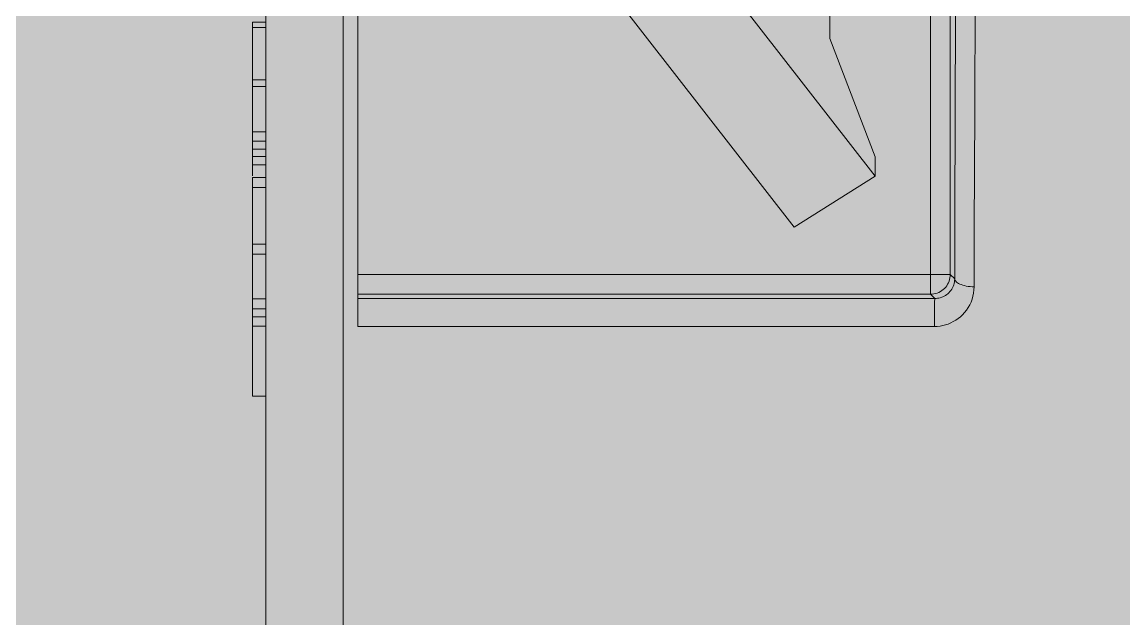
# Model space of a CAD drawing. Header units: millimetres. Extents: x -853320 to 19484, y -510814 to 9708.
# Drawn here: x 10873.54 to 10890.28, y 7623.58 to 7632.65 of the extents above; entities that cross this region are included whole.
import ezdxf

# ---------------------------------------------------------------- set-up
doc = ezdxf.new("R2010")
doc.units = ezdxf.units.MM
for name, color, linetype, lineweight in [('F_ARREDI', 7, 'Continuous', 5), ('F_ELETTRICO', 22, 'Continuous', 5), ('F_MULTI laminato OPACO', 1, 'Continuous', 5)]:
    doc.layers.add(name, color=color, linetype=linetype, lineweight=lineweight)

# ---------------------------------------------------------------- blocks, each defined once
blk = doc.blocks.new('SCATOLA INCASSO_1 P_sezione e pianta')
at = {"layer": 'F_ELETTRICO'}
for p, q in [((55470.994, -13682.187), (55470.994, -13651.487)), ((55469.815, -13660.994), (55469.815, -13697.529)), ((55470.994, -13669.278), (55471.194, -13669.278)), ((55471.194, -13669.278), (55471.194, -13672.597)), ((55460.831, -13670.335), (55469.594, -13670.336)), ((55460.832, -13670.416), (55460.831, -13670.335)), ((55460.832, -13670.502), (55460.832, -13670.416)), ((55469.594, -13686.328), (55469.594, -13670.336)), ((55470.994, -13670.341), (55471.194, -13670.341)), ((55460.831, -13670.583), (55460.832, -13670.502)), ((55460.831, -13670.633), (55460.831, -13670.583)), ((55470.994, -13670.482), (55471.194, -13670.482)), ((55470.994, -13670.601), (55471.194, -13670.601)), ((55460.826, -13670.76), (55469.594, -13670.761)), ((55460.826, -13670.76), (55460.891, -13670.825)), ((55470.994, -13670.753), (55471.194, -13670.753)), ((55460.891, -13670.825), (55469.594, -13670.825)), ((55460.891, -13678.828), (55460.891, -13670.825)), ((55460.524, -13671.058), (55460.591, -13671.125)), ((55460.591, -13671.125), (55469.594, -13671.125)), ((55460.591, -13678.83), (55460.591, -13671.125)), ((55470.994, -13671.435), (55471.194, -13671.435)), ((55470.994, -13671.586), (55471.194, -13671.586)), ((55461.733, -13672.617), (55462.962, -13671.844)), ((55462.962, -13671.844), (55467.732, -13677.967)), ((55470.994, -13672.444), (55471.194, -13672.444)), ((55461.733, -13672.617), (55461.733, -13672.912)), ((55466.503, -13678.741), (55461.733, -13672.617)), ((55470.994, -13672.597), (55471.194, -13672.597)), ((55471.194, -13672.624), (55471.194, -13674.958)), ((55470.994, -13672.792), (55471.194, -13672.792)), ((55462.421, -13674.706), (55461.733, -13672.912)), ((55470.994, -13672.918), (55471.194, -13672.918)), ((55470.994, -13673.027), (55471.194, -13673.027)), ((55470.994, -13673.149), (55471.194, -13673.149)), ((55470.994, -13673.291), (55471.194, -13673.291)), ((55460.215, -13675.438), (55460.22, -13673.611)), ((55470.994, -13673.98), (55471.194, -13673.98)), ((55470.994, -13674.083), (55471.194, -13674.083)), ((55462.421, -13675.364), (55462.421, -13674.706)), ((55470.994, -13674.875), (55471.194, -13674.875)), ((55470.994, -13674.958), (55471.194, -13674.958))]:
    blk.add_line(p, q, dxfattribs=at)
for points in [[(55460.831, -13670.335), (55460.789, -13670.336), (55460.747, -13670.341), (55460.706, -13670.348), (55460.665, -13670.359), (55460.624, -13670.372), (55460.584, -13670.388), (55460.545, -13670.408), (55460.507, -13670.43), (55460.471, -13670.455), (55460.436, -13670.483), (55460.403, -13670.514), (55460.373, -13670.548), (55460.344, -13670.584), (55460.318, -13670.623), (55460.296, -13670.664), (55460.276, -13670.706), (55460.259, -13670.751), (55460.246, -13670.796), (55460.237, -13670.842), (55460.231, -13670.89), (55460.229, -13670.938)], [(55460.524, -13671.058), (55460.525, -13671.034), (55460.528, -13671.011), (55460.533, -13670.988), (55460.539, -13670.965), (55460.547, -13670.943), (55460.557, -13670.922), (55460.569, -13670.902), (55460.582, -13670.883), (55460.596, -13670.865), (55460.612, -13670.848), (55460.628, -13670.833), (55460.646, -13670.819), (55460.664, -13670.807), (55460.683, -13670.796), (55460.702, -13670.786), (55460.722, -13670.778), (55460.743, -13670.772), (55460.763, -13670.767), (55460.784, -13670.763), (55460.805, -13670.761), (55460.826, -13670.76)], [(55460.826, -13670.76), (55460.827, -13670.758), (55460.827, -13670.754), (55460.828, -13670.747), (55460.828, -13670.738), (55460.829, -13670.726), (55460.829, -13670.711), (55460.83, -13670.695), (55460.83, -13670.676), (55460.831, -13670.633)], [(55460.22, -13673.611), (55460.226, -13671.819), (55460.229, -13670.938)], [(55460.229, -13670.938), (55460.26, -13670.939), (55460.29, -13670.941), (55460.32, -13670.944), (55460.349, -13670.949), (55460.376, -13670.955), (55460.402, -13670.962), (55460.426, -13670.97), (55460.447, -13670.979), (55460.467, -13670.988), (55460.483, -13670.999), (55460.498, -13671.01), (55460.509, -13671.021), (55460.517, -13671.033), (55460.522, -13671.045), (55460.524, -13671.058)], [(55460.891, -13670.825), (55460.865, -13670.826), (55460.839, -13670.83), (55460.813, -13670.835), (55460.788, -13670.843), (55460.764, -13670.853), (55460.741, -13670.866), (55460.719, -13670.88), (55460.698, -13670.896), (55460.679, -13670.914), (55460.661, -13670.933), (55460.645, -13670.954), (55460.631, -13670.976), (55460.619, -13670.999), (55460.609, -13671.024), (55460.601, -13671.048), (55460.596, -13671.074), (55460.592, -13671.099), (55460.591, -13671.125)], [(55460.511, -13675.083), (55460.52, -13672.02), (55460.524, -13671.058)]]:
    blk.add_lwpolyline(points, dxfattribs=at)
blk = doc.blocks.new('BAGNO-LAVANDERIA_pianta_sol.B')
at = {"layer": 'F_MULTI laminato OPACO', "true_color": 0x636466, "transparency": 33554559}
h = blk.add_hatch(color=251, dxfattribs=at)
h.dxf.hatch_style = 1
h.paths.add_polyline_path([(863997.77, 518692.993), (864257.77, 518692.993), (864257.77, 517588.993), (863997.77, 517588.993)])
at = {"layer": 'Defpoints', "rotation": 180}
blk.add_blockref('SCATOLA INCASSO_1 P_sezione e pianta', (919668.134, 504771.865), dxfattribs=at)

msp = doc.modelspace()

# ---------------------------------------------------------------- block references
at = {"layer": 'F_ARREDI', "color": 2, "lineweight": 5}
msp.add_blockref('BAGNO-LAVANDERIA_pianta_sol.B', (-853319.899, -510814.178), dxfattribs=at)

doc.saveas('drawing.dxf')
